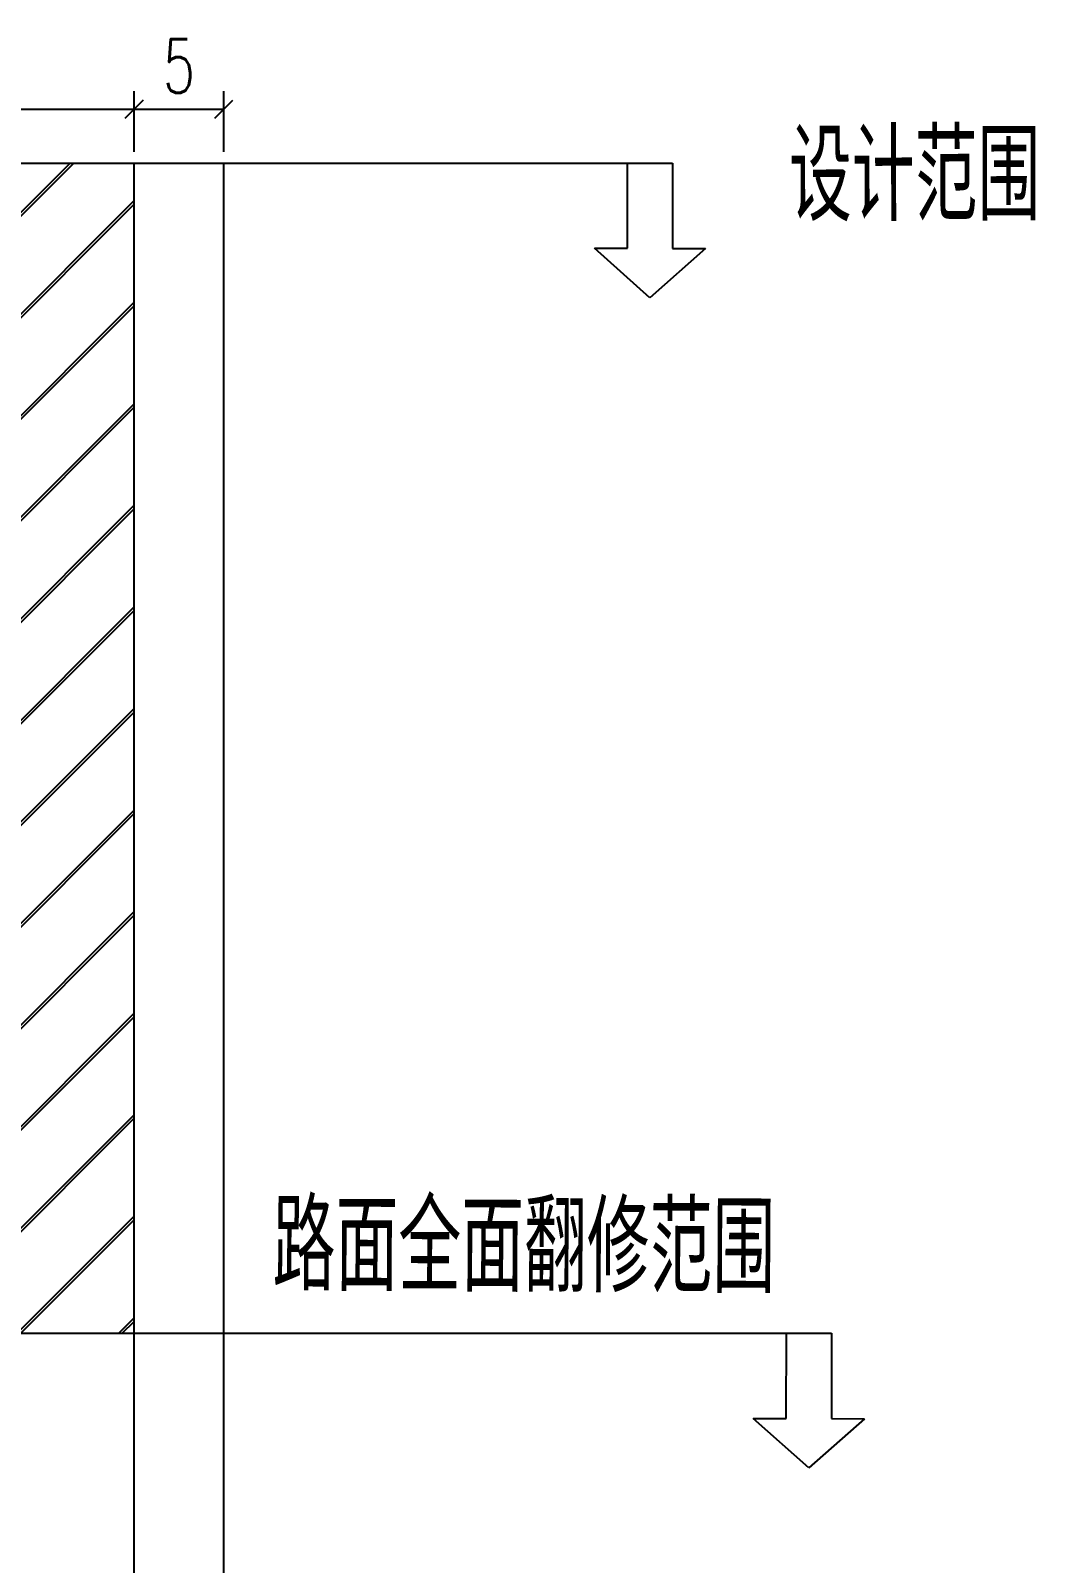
# Model space of a CAD drawing. Extents: x 113363 to 119694, y 18926 to 19620.
# Drawn here: x 119509.2 to 119565.2, y 19369.4 to 19454.7 of the extents above; entities that cross this region are included whole.
import ezdxf
from ezdxf.enums import TextEntityAlignment as Align

# ---------------------------------------------------------------- set-up
doc = ezdxf.new("R2010")
doc.units = 0
doc.linetypes.add('CONTINOUS', pattern=[0])
for name, color, linetype in [('FW', 4, 'Continuous'), ('人行道', 1, 'Continuous'), ('地下通道处标高', 4, 'Continuous'), ('标注', 7, 'Continuous'), ('横断面宽度标注', 7, 'Continuous'), ('立道牙', 5, 'Continuous')]:
    doc.layers.add(name, color=color, linetype=linetype)
doc.styles.add('HZTXT', font='ROMANS', dxfattribs={"width": 0.75, "bigfont": 'HZTXT'})
doc.styles.add('st', font='txt.shx', dxfattribs={"bigfont": 'hztxt.shx'})
doc.styles.add('txtd', font='txtd.shx', dxfattribs={"width": 0.7, "bigfont": 'hztxt.shx'})
doc.dimstyles.get("Standard").update_dxf_attribs({"dimtxt": 3, "dimasz": 1, "dimexe": 1, "dimexo": 0.625, "dimgap": 0.9, "dimtad": 1, "dimdsep": 46, "dimtxsty": 'txtd', "dimblk": 'OBLIQUE', "dimcen": 0.09, "dimclrd": 256, "dimadec": 0, "dimazin": 0, "dimtfac": 1, "dimtix": 1, "dimtmove": 2, "dimatfit": 3, "dimfxl": 1, "dimtolj": 1, "dimtzin": 0, "dimlwd": -1, "dimarcsym": 0})

# ---------------------------------------------------------------- blocks, each defined once
blk = doc.blocks.new('_Oblique')
at = {"color": 0, "linetype": 'ByBlock', "lineweight": -2}
blk.add_line((-0.5, -0.5), (0.5, 0.5), dxfattribs=at)
blk = doc.blocks.new('*U146')
at = {"layer": '横断面宽度标注', "color": 0, "linetype": 'CONTINOUS', "lineweight": -2, "transparency": 16777216}
for p, q in [((119485, 19447.963), (119485, 19451.343)), ((119515, 19447.963), (119515, 19451.343))]:
    blk.add_line(p, q, dxfattribs=at)
at = {"layer": '横断面宽度标注', "linetype": 'CONTINOUS', "transparency": 16777216}
blk.add_line((119485, 19450.343), (119515, 19450.343), dxfattribs=at)
at = {"layer": '横断面宽度标注', "linetype": 'CONTINOUS', "transparency": 16777216, "rotation": 180}
blk.add_blockref('_Oblique', (119485, 19450.343), dxfattribs=at)
at = {"layer": '横断面宽度标注', "linetype": 'CONTINOUS', "transparency": 16777216}
blk.add_blockref('_Oblique', (119515, 19450.343), dxfattribs=at)
at = {"layer": '横断面宽度标注', "color": 0, "linetype": 'CONTINOUS', "transparency": 16777216, "insert": (119500, 19452.743), "char_height": 3, "width": 0.000000001, "attachment_point": 5, "style": 'txtd'}
blk.add_mtext('\\A1;30', dxfattribs=at)
blk = doc.blocks.new('*U148')
at = {"layer": '横断面宽度标注', "color": 0, "linetype": 'CONTINOUS', "lineweight": -2, "transparency": 16777216}
for p, q in [((119515, 19447.963), (119515, 19451.343)), ((119520, 19447.963), (119520, 19451.343))]:
    blk.add_line(p, q, dxfattribs=at)
at = {"layer": '横断面宽度标注', "linetype": 'CONTINOUS', "transparency": 16777216}
blk.add_line((119515, 19450.343), (119520, 19450.343), dxfattribs=at)
at = {"layer": '横断面宽度标注', "linetype": 'CONTINOUS', "transparency": 16777216, "rotation": 180}
blk.add_blockref('_Oblique', (119515, 19450.343), dxfattribs=at)
at = {"layer": '横断面宽度标注', "linetype": 'CONTINOUS', "transparency": 16777216}
blk.add_blockref('_Oblique', (119520, 19450.343), dxfattribs=at)
at = {"layer": '横断面宽度标注', "color": 0, "linetype": 'CONTINOUS', "transparency": 16777216, "insert": (119517.5, 19452.743), "char_height": 3, "width": 0.000000001, "attachment_point": 5, "style": 'txtd'}
blk.add_mtext('\\A1;5', dxfattribs=at)

msp = doc.modelspace()

# ---------------------------------------------------------------- hatches: boundary and pattern name
at = {"layer": '地下通道处标高', "linetype": 'CONTINOUS'}
h = msp.add_hatch(dxfattribs=at)
h.set_pattern_fill('JIS_LC_20A', color=9, scale=0.2, style=0)
h.paths.add_polyline_path([(119500, 19447.338), (119485, 19447.338), (119485, 19382.163), (119500, 19382.163)])
h.paths.add_polyline_path([(119515, 19447.338), (119500, 19447.338), (119500, 19382.163), (119515, 19382.163)])

# ---------------------------------------------------------------- linework, layer by layer
at = {"layer": 'FW', "linetype": 'CONTINOUS'}
for p, q in [((119485, 19382.163), (119553.849, 19382.163)), ((119551.332, 19377.414), (119551.337, 19382.165)), ((119551.337, 19382.165), (119553.849, 19382.163)), ((119551.337, 19382.165), (119553.849, 19382.163)), ((119553.849, 19382.163), (119553.844, 19377.411)), ((119552.585, 19374.664), (119549.492, 19377.416)), ((119549.492, 19377.416), (119551.332, 19377.414)), ((119555.684, 19377.409), (119552.585, 19374.664)), ((119553.844, 19377.411), (119555.684, 19377.409))]:
    msp.add_line(p, q, dxfattribs=at)
at = {"layer": '人行道'}
for p in [(119480, 19447.338), (119520, 19343.66)]:
    msp.add_line(p, (119520, 19447.338), dxfattribs=at)
at = {"layer": '标注', "linetype": 'Continuous'}
msp.add_line((119455, 19447.338), (119545, 19447.338), dxfattribs=at)
at = {"layer": '标注', "color": 7, "linetype": 'Continuous'}
for p, q in [((119542.483, 19442.589), (119542.488, 19447.341)), ((119542.488, 19447.341), (119545, 19447.338)), ((119542.488, 19447.341), (119545, 19447.338)), ((119545, 19447.338), (119544.995, 19442.586)), ((119543.736, 19439.84), (119540.643, 19442.591)), ((119540.643, 19442.591), (119542.483, 19442.589)), ((119546.835, 19442.585), (119543.736, 19439.84)), ((119544.995, 19442.586), (119546.835, 19442.585))]:
    msp.add_line(p, q, dxfattribs=at)
at = {"layer": '立道牙'}
msp.add_line((119515, 19342.66), (119515, 19447.338), dxfattribs=at)

# ---------------------------------------------------------------- texts
at = {"layer": 'FW', "linetype": 'CONTINOUS', "style": 'HZTXT', "width": 0.7}
msp.add_text('路面全面翻修范围', height=5, rotation=359.68101, dxfattribs=at).set_placement((119522.703, 19384.549, 145))
at = {"layer": '标注', "color": 7, "style": 'st', "width": 0.7}
msp.add_text('设计范围', height=5, rotation=0.11298, dxfattribs=at).set_placement((119558.486, 19444.121), align=Align.CENTER)

# ---------------------------------------------------------------- dimensions: what is measured, and where the dimension line sits
at = {"layer": '横断面宽度标注', "linetype": 'CONTINOUS'}
for p1, p2, picture, middle in [((119485, 19447.338), (119515, 19447.338), '*U146', (119500, 19452.743)), ((119515, 19447.338), (119520, 19447.338), '*U148', (119517.5, 19452.743))]:
    dim = msp.add_aligned_dim(p1=p1, p2=p2, distance=3.005, dimstyle='Standard', dxfattribs=at)
    dim.commit()
    dim.dimension.update_dxf_attribs({"geometry": picture, "text_midpoint": middle})

doc.saveas('drawing.dxf')
